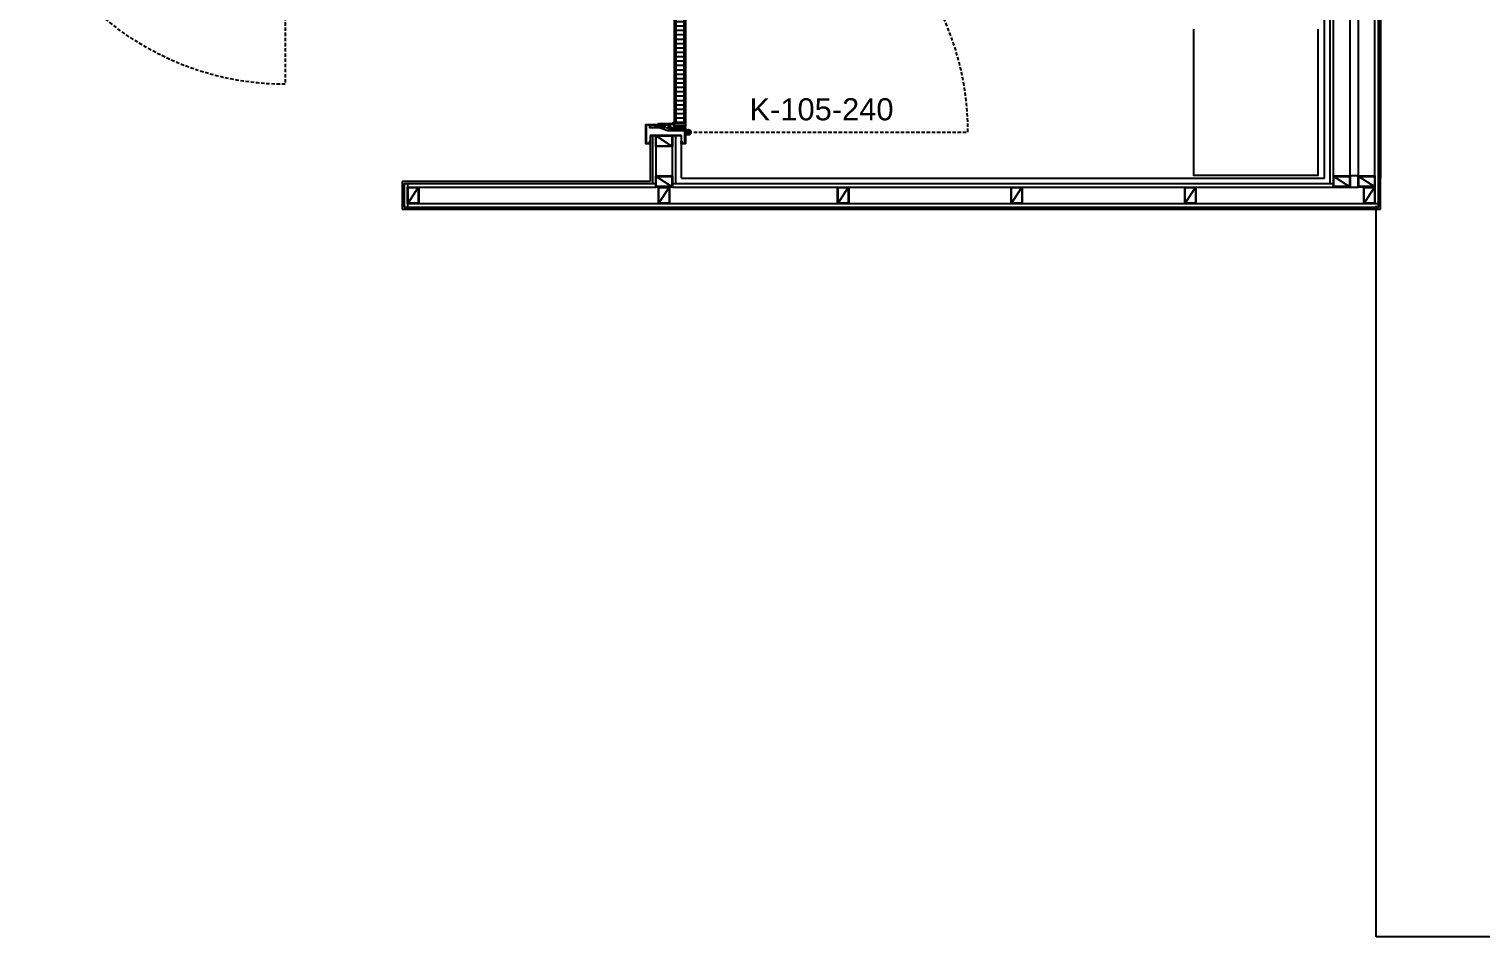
# Model space of a CAD drawing. Header units: millimetres. Extents: x -29311 to -3405, y 28913 to 42880.
# Drawn here: x -17049 to -16523, y 31690 to 32019 of the extents above; entities that cross this region are included whole.
import ezdxf

# ---------------------------------------------------------------- set-up
doc = ezdxf.new("R2010")
doc.units = ezdxf.units.MM
doc.linetypes.add('HIDDEN', pattern=[0.375, 0.25, -0.125])
for name, color, linetype in [('A-DOSEME-GOR0.1', 77, 'Continuous'), ('A-DUVAR-ALCIPAN', 9, 'Continuous'), ('A-DUVAR-ALCIPAN-CELIK', 144, 'Continuous'), ('A-KAPI-AHSAP', 245, 'Continuous'), ('A-KAPI-AKSESUAR', 206, 'Continuous'), ('A-KAPI-METAL', 84, 'Continuous'), ('A-KAPI-PROFIL', 206, 'Continuous'), ('A-KAPLAMA-SERAMIK', 31, 'Continuous'), ('A-SIVA-ALCIPAN', 247, 'Continuous'), ('A-TEFRIS-SABIT', 177, 'Continuous'), ('level', 10, 'Continuous')]:
    doc.layers.add(name, color=color, linetype=linetype)
doc.styles.get("Standard").update_dxf_attribs({"font": 'arial.ttf'})

# ---------------------------------------------------------------- blocks, each defined once
blk = doc.blocks.new('A$C1989330F')
at = {"layer": 'A-KAPI-AKSESUAR'}
blk.add_lwpolyline([(27.5, 0), (-27.5, 0), (-27.5, -8), (27.5, -8)], close=True, dxfattribs=at)
blk.add_lwpolyline([(-125, -45), (-20, -45, 0.414214), (-10, -35), (-10, -8), (10, -8), (10, -32, -0.414214), (-23, -65), (-125, -65)], format="xyb", close=True, dxfattribs=at)
blk = doc.blocks.new('*U511')
at = {"ltscale": 12}
h = blk.add_hatch(dxfattribs=at)
h.set_pattern_fill('ANSI31', color=8, scale=5, angle=45)
h.set_pattern_definition([(90, (47.96, 20), (-15.875, 3e-15), [])])
h.paths.add_polyline_path([(1004, -130), (44, -130), (44, -160), (1004, -160)])
at = {"color": 8, "linetype": 'HIDDEN', "ltscale": 50}
blk.add_lwpolyline([(12.6, -176.2), (12.6, -1188.5, 0.417281), (1024.9, -165.6)], format="xyb", dxfattribs=at)
at = {"layer": 'A-KAPI-AHSAP'}
for points in [[(44, -165), (34, -165), (34, -148), (34, -148), (34, -125), (44, -125), (44, -165)], [(44, -125), (1004, -125)], [(1004, -165), (1004, -125), (1014, -125), (1014, -165), (1014, -165), (1014, -165), (1004, -165)], [(1004, -165), (44, -165)]]:
    blk.add_lwpolyline(points, dxfattribs=at)
blk.add_lwpolyline([(1004, -130), (44, -130), (44, -160), (1004, -160)], close=True, dxfattribs=at)
at = {"layer": 'A-KAPI-AKSESUAR'}
for radius in [10, 5, 4]:
    blk.add_circle((12, -175), radius, dxfattribs=at)
at = {"layer": 'A-KAPI-METAL'}
for points in [[(-29, -21.2), (39, -21.2, -0.414214), (40, -22.2), (40, -95.9), (38, -95.9), (38, -23.7, 0.414214), (37.5, -23.2), (-27.5, -23.2, 0.414214), (-28, -23.7), (-28, -35.2, 0.414214), (-27.5, -35.7), (-20, -35.7), (-20, -37.7), (-29, -37.7, -0.414214), (-30, -36.7), (-30, -22.2, -0.414214)], [(1077, -21.2), (1009, -21.2, 0.414214), (1008, -22.2), (1008, -95.9), (1010, -95.9), (1010, -23.7, -0.414214), (1010.5, -23.2), (1075.5, -23.2, -0.414214), (1076, -23.7), (1076, -35.2, -0.414214), (1075.5, -35.7), (1068, -35.7), (1068, -37.7), (1077, -37.7, 0.414214), (1078, -36.7), (1078, -22.2, 0.414214)], [(-30, -151, -0.414214), (-29, -150), (-20, -150), (-20, -152), (-27.5, -152, 0.414214), (-28, -152.5), (-28, -162.5, 0.414214), (-27.5, -163), (26.5, -163, 0.414214), (27, -162.5), (27, -105, -0.414214), (28.2, -104), (41, -104, -0.414154), (42, -105), (42, -119.5), (42, -82.6), (42, -68.4), (42, -82.6), (40, -82.6), (40, -68.4, -1), (44, -68.4), (44, -119.8, -0.934642), (40, -119.5), (40, -106.5, 0.414214), (39.5, -106), (29.5, -106, 0.414214), (29, -106.5), (29, -164, -0.414214), (28, -165), (-29, -165, -0.414214), (-30, -164)], [(1078, -151, 0.414214), (1077, -150), (1068, -150), (1068, -152), (1075.5, -152, -0.414214), (1076, -152.5), (1076, -162.5, -0.414214), (1075.5, -163), (1021.5, -163, -0.414214), (1021, -162.5), (1021, -104, 0.414214), (1019.7, -103), (1007, -103, 0.414154), (1006, -104), (1005.9, -119.5), (1006, -82.6), (1006, -68.4), (1006, -82.6), (1008, -82.6), (1008, -68.4, 1), (1004, -68.4), (1004, -119.8, 0.938583), (1007.9, -119.5), (1008, -105.5, -0.414214), (1008.5, -105), (1018.4, -105, -0.414214), (1019, -105.5), (1019, -164, 0.414214), (1020, -165), (1077, -165, 0.414214), (1078, -164)]]:
    blk.add_lwpolyline(points, format="xyb", close=True, dxfattribs=at)
at = {"layer": 'A-KAPI-PROFIL'}
for points in [[(16.5, -100.9), (27.5, -70.4), (27.5, -36.5), (37.5, -36.5), (37.5, -72.2), (25.9, -104.3), (25.9, -163), (16.5, -163)], [(1031.5, -100.9), (1020.5, -70.4), (1020.5, -43.8), (1010.5, -43.8), (1010.5, -72.2), (1022.1, -104.3), (1022.1, -163), (1031.5, -163)]]:
    blk.add_lwpolyline(points, close=True, dxfattribs=at)
for points in [[(36.5, -36.8), (37.5, -36.8), (37.5, -52.5), (29.6, -66.1), (29.6, -89.8), (36.6, -89.8), (36.6, -90.8), (28.6, -90.8), (28.6, -65.8), (36.5, -52.2), (36.5, -36.8)], [(1011.5, -36.8), (1010.5, -36.8), (1010.5, -52.5), (1018.3, -66.1), (1018.3, -89.8), (1011.3, -89.8), (1011.3, -90.8), (1019.3, -90.8), (1019.3, -65.8), (1011.5, -52.2), (1011.5, -36.8)]]:
    blk.add_lwpolyline(points, dxfattribs=at)
at = {"layer": 'A-KAPI-PROFIL', "color": 8}
for points in [[(39.7, -111.2, 0.414214), (37.7, -109.2), (31.3, -109.2, 0.414214), (29.3, -111.2), (29.3, -122, 0.414214), (31.3, -124), (45.3, -124, 0.414214), (46.3, -123), (46.3, -120, 1), (44.3, -120), (44.3, -121.5), (39.7, -121.5)], [(1018.7, -111.2, 0.414214), (1016.7, -109.2), (1010.2, -109.2, 0.414214), (1008.2, -111.2), (1008.2, -121.5), (1003.7, -121.5), (1003.7, -120, 1), (1001.7, -120), (1001.7, -123, 0.414214), (1002.7, -124), (1014, -124), (1016.7, -124, 0.414214), (1018.7, -122)]]:
    blk.add_lwpolyline(points, format="xyb", close=True, dxfattribs=at)
at = {"layer": 'DEFPOINTS', "linetype": 'ByBlock', "ltscale": 12}
for p, q in [((0, -37.7), (0, -150)), ((1048, -37.7), (1048, -125))]:
    blk.add_line(p, q, dxfattribs=at)
at = {"ltscale": 12, "xscale": -1, "rotation": 180}
blk.add_blockref('A$C1989330F', (916, -125), dxfattribs=at)
at = {"ltscale": 12}
blk.add_blockref('A$C1989330F', (916, -165), dxfattribs=at)
blk = doc.blocks.new('40 60')
at = {"layer": 'A-DUVAR-ALCIPAN-CELIK'}
for points in [[(82132.16, 6001.66), (82132.16, 6007.66), (82128.16, 6007.66), (82128.16, 6001.66)], [(82132.01, 6001.81), (82132.01, 6007.51), (82128.31, 6007.51), (82128.31, 6001.81)]]:
    blk.add_lwpolyline(points, close=True, dxfattribs=at)
blk.add_lwpolyline([(82128.31, 6007.51), (82132.01, 6001.81)], dxfattribs=at)

msp = doc.modelspace()

# ---------------------------------------------------------------- linework, layer by layer
at = {"layer": 'A-DOSEME-GOR0.1'}
for p, q in [((-16561.24, 31689.76), (-16561.24, 31954.76)), ((-14919.74, 31689.76), (-16561.24, 31689.76))]:
    msp.add_line(p, q, dxfattribs=at)
at = {"layer": 'A-DUVAR-ALCIPAN'}
for p, q in [((-16577.99, 31962.77), (-16577.99, 32275.15)), ((-16576.74, 31961.52), (-16576.74, 32275.15)), ((-16561.74, 31955.52), (-16561.74, 32275.15)), ((-16560.49, 31954.27), (-16560.49, 32275.14)), ((-16823.48, 31980.17), (-16823.48, 31962.77)), ((-16822.23, 31980.17), (-16822.23, 31961.52)), ((-16816.23, 31961.52), (-16816.23, 31980.17)), ((-16814.98, 31962.77), (-16814.98, 31980.17)), ((-16913.37, 31962.77), (-16822.23, 31962.77)), ((-16913.37, 31962.77), (-16913.37, 31954.27)), ((-16912.12, 31962.77), (-16912.12, 31954.27)), ((-16912.12, 31961.52), (-16822.23, 31961.52)), ((-16816.23, 31962.77), (-16576.74, 31962.77)), ((-16816.23, 31961.52), (-16567.74, 31961.52)), ((-16913.37, 31954.27), (-16560.49, 31954.27)), ((-16912.12, 31955.52), (-16560.49, 31955.52))]:
    msp.add_line(p, q, dxfattribs=at)
at = {"layer": 'A-DUVAR-ALCIPAN-CELIK'}
msp.add_lwpolyline([(-16570.74, 32271.15), (-16567.74, 32271.15), (-16567.74, 31965.52), (-16570.74, 31965.52)], close=True, dxfattribs=at)
at = {"layer": 'A-KAPLAMA-SERAMIK', "ltscale": 0.1}
for p, q in [((-16579.99, 31964.77), (-16579.99, 32271.14)), ((-16812.98, 31964.77), (-16812.98, 31980.17)), ((-16812.98, 31964.77), (-16579.99, 31964.77))]:
    msp.add_line(p, q, dxfattribs=at)
at = {"layer": 'A-SIVA-ALCIPAN'}
for p, q in [((-16559.74, 31953.52), (-16559.74, 32275.14)), ((-16559.74, 32275.14), (-16559.74, 31964.77)), ((-16824.23, 31980.17), (-16824.23, 31963.52)), ((-16824.23, 31963.52), (-16914.12, 31963.52)), ((-16914.12, 31963.52), (-16914.12, 31953.52)), ((-16914.12, 31953.52), (-16559.74, 31953.52))]:
    msp.add_line(p, q, dxfattribs=at)
msp.add_lwpolyline([(-16812.98, 31980.17), (-16824.23, 31980.17)], dxfattribs=at)
at = {"layer": 'A-TEFRIS-SABIT'}
msp.add_lwpolyline([(-16627.43, 32018.77), (-16627.43, 31965.77), (-16582.24, 31965.77), (-16582.29, 32018.77)], dxfattribs=at)

# ---------------------------------------------------------------- block references
at = {"layer": 'A-DUVAR-ALCIPAN-CELIK', "xscale": -1}
for p, rotation in [((-10814.57, 114108.33), 90), ((-10814.57, 114093.68), 90), ((-10569.08, 114093.68), 90), ((-10560.08, 114093.68), 90), ((-99040.28, 37963.18), 180), ((-98949.39, 37963.18), 180), ((-98884.52, 37963.18), 180), ((-98821.64, 37963.18), 180), ((-98758.77, 37963.18), 180), ((-98693.9, 37963.18), 180)]:
    msp.add_blockref('40 60', p, dxfattribs=dict(at, rotation=rotation))
at = {"layer": 'A-KAPI-AHSAP', "xscale": -0.1, "yscale": 0.1, "zscale": 0.1}
msp.add_blockref('*U511', (-16955.23, 32117.58), dxfattribs=at)
at = {"layer": 'A-KAPI-AHSAP', "xscale": 0.1, "yscale": 0.1, "zscale": 0.1, "rotation": 90.00000000000004}
msp.add_blockref('*U511', (-16828, 31980.17), dxfattribs=at)

# ---------------------------------------------------------------- texts
at = {"layer": 'level', "insert": (-16736.11, 31993.68), "char_height": 8, "width": 13.9869, "attachment_point": 3}
msp.add_mtext('K-105-240', dxfattribs=at)

doc.saveas('drawing.dxf')
